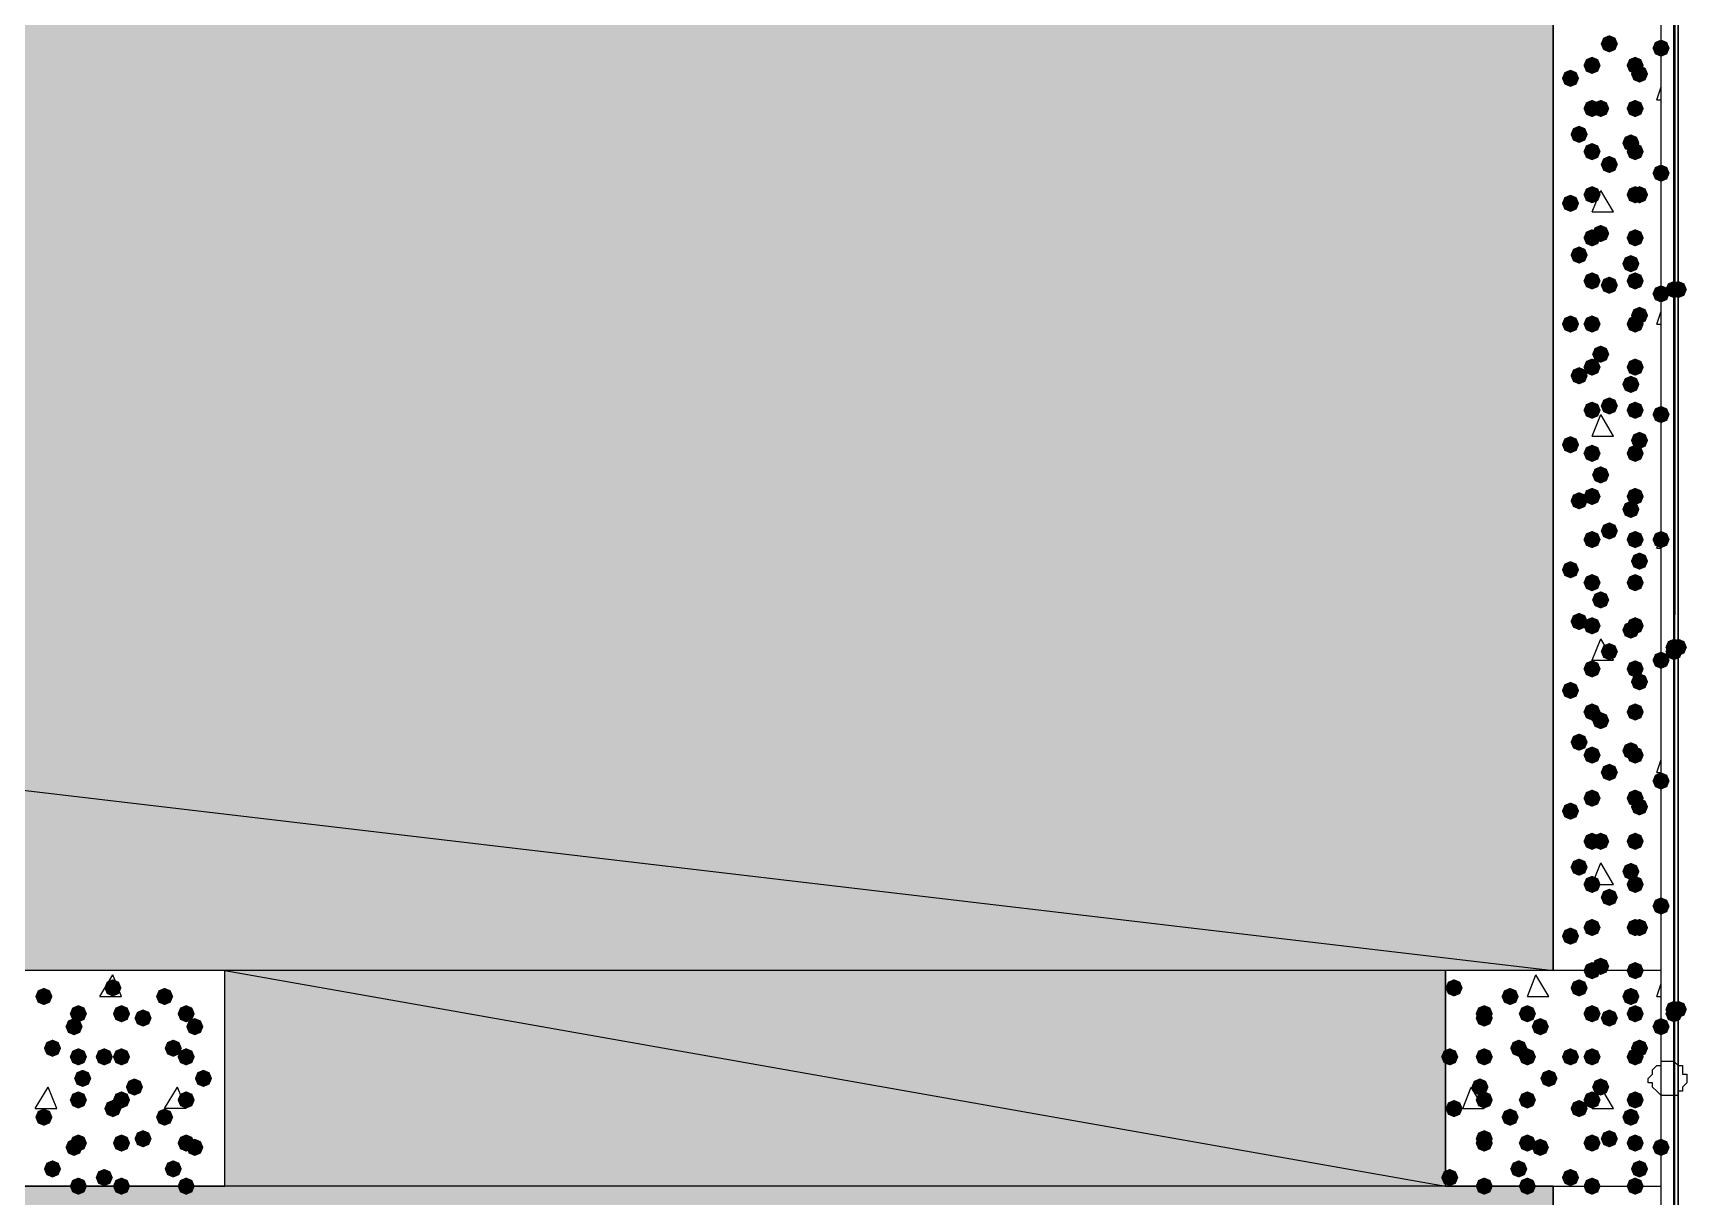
# Model space of a CAD drawing. Header units: millimetres. Extents: x 0 to 420, y 0 to 297.
# Drawn here: x 363.62 to 379.86, y 121.35 to 132.78 of the extents above; entities that cross this region are included whole.
import ezdxf

# ---------------------------------------------------------------- set-up
doc = ezdxf.new("R2010")
doc.units = ezdxf.units.MM
doc.layers.get('0').update_dxf_attribs({"linetype": 'CONTINUOUS'})

msp = doc.modelspace()

# ---------------------------------------------------------------- hatches: boundary and pattern name
at = {"true_color": 0x000007}
h = msp.add_hatch(color=0, dxfattribs=at)
h.paths.add_polyline_path([(379.73, 243.755333), (379.73, 100.160667)], flags=0)
h.paths.add_polyline_path([(379.73, 100.160667), (379.73, 243.755333)], flags=0)
at = {"true_color": 0x000008}
h = msp.add_hatch(color=0, dxfattribs=at)
h.paths.add_polyline_path([(378.544667, 142.621), (217.17, 142.621), (378.544667, 123.571)], flags=0)
h.paths.add_polyline_path([(217.17, 142.621), (378.544667, 123.571), (217.17, 123.571)], flags=0)
for points in [[(379.179667, 132.672667), (379.154796, 132.612871), (379.095, 132.588), (379.035204, 132.612871), (379.010333, 132.672667), (379.035204, 132.732462), (379.095, 132.757333), (379.154796, 132.732463)], [(379.687667, 132.630333), (379.662796, 132.570538), (379.603, 132.545667), (379.543204, 132.570538), (379.518333, 132.630333), (379.543204, 132.690129), (379.603, 132.715), (379.662796, 132.690129)], [(379.010333, 132.461), (378.985463, 132.401204), (378.925667, 132.376333), (378.865871, 132.401204), (378.841, 132.461), (378.865871, 132.520796), (378.925667, 132.545667), (378.985462, 132.520796)], [(379.433667, 132.461), (379.408796, 132.401204), (379.349, 132.376333), (379.289204, 132.401204), (379.264333, 132.461), (379.289204, 132.520796), (379.349, 132.545667), (379.408796, 132.520796)], [(378.798667, 132.334), (378.773796, 132.274204), (378.714, 132.249333), (378.654204, 132.274204), (378.629333, 132.334), (378.654204, 132.393796), (378.714, 132.418667), (378.773796, 132.393796)], [(379.476, 132.376333), (379.451129, 132.316537), (379.391333, 132.291667), (379.331537, 132.316537), (379.306667, 132.376333), (379.331537, 132.436129), (379.391333, 132.461), (379.451129, 132.436129)], [(379.010333, 132.037667), (378.985463, 131.977871), (378.925667, 131.953), (378.865871, 131.977871), (378.841, 132.037667), (378.865871, 132.097462), (378.925667, 132.122333), (378.985462, 132.097463)], [(379.095, 132.037667), (379.070129, 131.977871), (379.010333, 131.953), (378.950538, 131.977871), (378.925667, 132.037667), (378.950537, 132.097462), (379.010333, 132.122333), (379.070129, 132.097463)], [(379.433667, 132.037667), (379.408796, 131.977871), (379.349, 131.953), (379.289204, 131.977871), (379.264333, 132.037667), (379.289204, 132.097462), (379.349, 132.122333), (379.408796, 132.097463)], [(378.883333, 131.783667), (378.858462, 131.723871), (378.798667, 131.699), (378.738871, 131.723871), (378.714, 131.783667), (378.738871, 131.843462), (378.798667, 131.868333), (378.858462, 131.843463)], [(379.010333, 131.614333), (378.985463, 131.554537), (378.925667, 131.529667), (378.865871, 131.554537), (378.841, 131.614333), (378.865871, 131.674129), (378.925667, 131.699), (378.985462, 131.674129)], [(379.391333, 131.699), (379.366463, 131.639204), (379.306667, 131.614333), (379.246871, 131.639204), (379.222, 131.699), (379.246871, 131.758796), (379.306667, 131.783667), (379.366462, 131.758796)], [(379.433667, 131.614333), (379.408796, 131.554537), (379.349, 131.529667), (379.289204, 131.554537), (379.264333, 131.614333), (379.289204, 131.674129), (379.349, 131.699), (379.408796, 131.674129)], [(379.179667, 131.487333), (379.154796, 131.427537), (379.095, 131.402667), (379.035204, 131.427537), (379.010333, 131.487333), (379.035204, 131.547129), (379.095, 131.572), (379.154796, 131.547129)], [(379.687667, 131.402667), (379.662796, 131.342871), (379.603, 131.318), (379.543204, 131.342871), (379.518333, 131.402667), (379.543204, 131.462462), (379.603, 131.487333), (379.662796, 131.462463)], [(378.798667, 131.106333), (378.773796, 131.046538), (378.714, 131.021667), (378.654204, 131.046538), (378.629333, 131.106333), (378.654204, 131.166129), (378.714, 131.191), (378.773796, 131.166129)], [(379.010333, 131.191), (378.985463, 131.131204), (378.925667, 131.106333), (378.865871, 131.131204), (378.841, 131.191), (378.865871, 131.250796), (378.925667, 131.275667), (378.985462, 131.250796)], [(379.433667, 131.191), (379.408796, 131.131204), (379.349, 131.106333), (379.289204, 131.131204), (379.264333, 131.191), (379.289204, 131.250796), (379.349, 131.275667), (379.408796, 131.250796)], [(379.476, 131.191), (379.451129, 131.131204), (379.391333, 131.106333), (379.331537, 131.131204), (379.306667, 131.191), (379.331537, 131.250796), (379.391333, 131.275667), (379.451129, 131.250796)], [(379.095, 130.81), (379.070129, 130.750204), (379.010333, 130.725333), (378.950538, 130.750204), (378.925667, 130.81), (378.950537, 130.869796), (379.010333, 130.894667), (379.070129, 130.869796)], [(379.010333, 130.767667), (378.985463, 130.707871), (378.925667, 130.683), (378.865871, 130.707871), (378.841, 130.767667), (378.865871, 130.827462), (378.925667, 130.852333), (378.985462, 130.827463)], [(379.433667, 130.767667), (379.408796, 130.707871), (379.349, 130.683), (379.289204, 130.707871), (379.264333, 130.767667), (379.289204, 130.827462), (379.349, 130.852333), (379.408796, 130.827463)], [(378.883333, 130.598333), (378.858462, 130.538537), (378.798667, 130.513667), (378.738871, 130.538537), (378.714, 130.598333), (378.738871, 130.658129), (378.798667, 130.683), (378.858462, 130.658129)], [(379.391333, 130.513667), (379.366463, 130.453871), (379.306667, 130.429), (379.246871, 130.453871), (379.222, 130.513667), (379.246871, 130.573462), (379.306667, 130.598333), (379.366462, 130.573463)], [(379.010333, 130.344333), (378.985463, 130.284537), (378.925667, 130.259667), (378.865871, 130.284537), (378.841, 130.344333), (378.865871, 130.404129), (378.925667, 130.429), (378.985462, 130.404129)], [(379.179667, 130.302), (379.154796, 130.242204), (379.095, 130.217333), (379.035204, 130.242204), (379.010333, 130.302), (379.035204, 130.361796), (379.095, 130.386667), (379.154796, 130.361796)], [(379.433667, 130.344333), (379.408796, 130.284537), (379.349, 130.259667), (379.289204, 130.284537), (379.264333, 130.344333), (379.289204, 130.404129), (379.349, 130.429), (379.408796, 130.404129)], [(379.687667, 130.217333), (379.662796, 130.157537), (379.603, 130.132667), (379.543204, 130.157537), (379.518333, 130.217333), (379.543204, 130.277129), (379.603, 130.302), (379.662796, 130.277129)], [(379.476, 130.005667), (379.451129, 129.945871), (379.391333, 129.921), (379.331537, 129.945871), (379.306667, 130.005667), (379.331537, 130.065462), (379.391333, 130.090333), (379.451129, 130.065463)], [(378.798667, 129.921), (378.773796, 129.861204), (378.714, 129.836333), (378.654204, 129.861204), (378.629333, 129.921), (378.654204, 129.980796), (378.714, 130.005667), (378.773796, 129.980796)], [(379.010333, 129.921), (378.985463, 129.861204), (378.925667, 129.836333), (378.865871, 129.861204), (378.841, 129.921), (378.865871, 129.980796), (378.925667, 130.005667), (378.985462, 129.980796)], [(379.433667, 129.921), (379.408796, 129.861204), (379.349, 129.836333), (379.289204, 129.861204), (379.264333, 129.921), (379.289204, 129.980796), (379.349, 130.005667), (379.408796, 129.980796)], [(379.010333, 129.497667), (378.985463, 129.437871), (378.925667, 129.413), (378.865871, 129.437871), (378.841, 129.497667), (378.865871, 129.557462), (378.925667, 129.582333), (378.985462, 129.557463)], [(379.095, 129.624667), (379.070129, 129.564871), (379.010333, 129.54), (378.950538, 129.564871), (378.925667, 129.624667), (378.950537, 129.684462), (379.010333, 129.709333), (379.070129, 129.684463)], [(379.433667, 129.497667), (379.408796, 129.437871), (379.349, 129.413), (379.289204, 129.437871), (379.264333, 129.497667), (379.289204, 129.557462), (379.349, 129.582333), (379.408796, 129.557463)], [(378.883333, 129.413), (378.858462, 129.353204), (378.798667, 129.328333), (378.738871, 129.353204), (378.714, 129.413), (378.738871, 129.472796), (378.798667, 129.497667), (378.858462, 129.472796)], [(379.391333, 129.328333), (379.366463, 129.268537), (379.306667, 129.243667), (379.246871, 129.268537), (379.222, 129.328333), (379.246871, 129.388129), (379.306667, 129.413), (379.366462, 129.388129)], [(379.010333, 129.074333), (378.985463, 129.014537), (378.925667, 128.989667), (378.865871, 129.014537), (378.841, 129.074333), (378.865871, 129.134129), (378.925667, 129.159), (378.985462, 129.134129)], [(379.179667, 129.116667), (379.154796, 129.056871), (379.095, 129.032), (379.035204, 129.056871), (379.010333, 129.116667), (379.035204, 129.176462), (379.095, 129.201333), (379.154796, 129.176463)], [(379.433667, 129.074333), (379.408796, 129.014537), (379.349, 128.989667), (379.289204, 129.014537), (379.264333, 129.074333), (379.289204, 129.134129), (379.349, 129.159), (379.408796, 129.134129)], [(379.687667, 129.032), (379.662796, 128.972204), (379.603, 128.947333), (379.543204, 128.972204), (379.518333, 129.032), (379.543204, 129.091796), (379.603, 129.116667), (379.662796, 129.091796)], [(378.798667, 128.735667), (378.773796, 128.675871), (378.714, 128.651), (378.654204, 128.675871), (378.629333, 128.735667), (378.654204, 128.795462), (378.714, 128.820333), (378.773796, 128.795463)], [(379.476, 128.778), (379.451129, 128.718204), (379.391333, 128.693333), (379.331537, 128.718204), (379.306667, 128.778), (379.331537, 128.837796), (379.391333, 128.862667), (379.451129, 128.837796)], [(379.010333, 128.651), (378.985463, 128.591204), (378.925667, 128.566333), (378.865871, 128.591204), (378.841, 128.651), (378.865871, 128.710796), (378.925667, 128.735667), (378.985462, 128.710796)], [(379.433667, 128.651), (379.408796, 128.591204), (379.349, 128.566333), (379.289204, 128.591204), (379.264333, 128.651), (379.289204, 128.710796), (379.349, 128.735667), (379.408796, 128.710796)], [(379.095, 128.439333), (379.070129, 128.379537), (379.010333, 128.354667), (378.950538, 128.379537), (378.925667, 128.439333), (378.950537, 128.499129), (379.010333, 128.524), (379.070129, 128.499129)], [(378.883333, 128.185333), (378.858462, 128.125538), (378.798667, 128.100667), (378.738871, 128.125538), (378.714, 128.185333), (378.738871, 128.245129), (378.798667, 128.27), (378.858462, 128.245129)], [(379.010333, 128.227667), (378.985463, 128.167871), (378.925667, 128.143), (378.865871, 128.167871), (378.841, 128.227667), (378.865871, 128.287462), (378.925667, 128.312333), (378.985462, 128.287463)], [(379.433667, 128.227667), (379.408796, 128.167871), (379.349, 128.143), (379.289204, 128.167871), (379.264333, 128.227667), (379.289204, 128.287462), (379.349, 128.312333), (379.408796, 128.287463)], [(379.391333, 128.100667), (379.366463, 128.040871), (379.306667, 128.016), (379.246871, 128.040871), (379.222, 128.100667), (379.246871, 128.160462), (379.306667, 128.185333), (379.366462, 128.160463)], [(379.179667, 127.889), (379.154796, 127.829204), (379.095, 127.804333), (379.035204, 127.829204), (379.010333, 127.889), (379.035204, 127.948796), (379.095, 127.973667), (379.154796, 127.948796)], [(379.010333, 127.804333), (378.985463, 127.744537), (378.925667, 127.719667), (378.865871, 127.744537), (378.841, 127.804333), (378.865871, 127.864129), (378.925667, 127.889), (378.985462, 127.864129)], [(379.433667, 127.804333), (379.408796, 127.744537), (379.349, 127.719667), (379.289204, 127.744537), (379.264333, 127.804333), (379.289204, 127.864129), (379.349, 127.889), (379.408796, 127.864129)], [(379.687667, 127.804333), (379.662796, 127.744537), (379.603, 127.719667), (379.543204, 127.744537), (379.518333, 127.804333), (379.543204, 127.864129), (379.603, 127.889), (379.662796, 127.864129)], [(379.476, 127.592667), (379.451129, 127.532871), (379.391333, 127.508), (379.331537, 127.532871), (379.306667, 127.592667), (379.331537, 127.652462), (379.391333, 127.677333), (379.451129, 127.652463)], [(378.798667, 127.508), (378.773796, 127.448204), (378.714, 127.423333), (378.654204, 127.448204), (378.629333, 127.508), (378.654204, 127.567796), (378.714, 127.592667), (378.773796, 127.567796)], [(379.010333, 127.381), (378.985463, 127.321204), (378.925667, 127.296333), (378.865871, 127.321204), (378.841, 127.381), (378.865871, 127.440796), (378.925667, 127.465667), (378.985462, 127.440796)], [(379.433667, 127.381), (379.408796, 127.321204), (379.349, 127.296333), (379.289204, 127.321204), (379.264333, 127.381), (379.289204, 127.440796), (379.349, 127.465667), (379.408796, 127.440796)], [(379.095, 127.211667), (379.070129, 127.151871), (379.010333, 127.127), (378.950538, 127.151871), (378.925667, 127.211667), (378.950537, 127.271462), (379.010333, 127.296333), (379.070129, 127.271463)], [(378.883333, 127), (378.858462, 126.940204), (378.798667, 126.915333), (378.738871, 126.940204), (378.714, 127), (378.738871, 127.059796), (378.798667, 127.084667), (378.858462, 127.059796)], [(379.010333, 126.957667), (378.985463, 126.897871), (378.925667, 126.873), (378.865871, 126.897871), (378.841, 126.957667), (378.865871, 127.017462), (378.925667, 127.042333), (378.985462, 127.017463)], [(379.391333, 126.915333), (379.366463, 126.855538), (379.306667, 126.830667), (379.246871, 126.855538), (379.222, 126.915333), (379.246871, 126.975129), (379.306667, 127), (379.366462, 126.975129)], [(379.433667, 126.957667), (379.408796, 126.897871), (379.349, 126.873), (379.289204, 126.897871), (379.264333, 126.957667), (379.289204, 127.017462), (379.349, 127.042333), (379.408796, 127.017463)], [(379.179667, 126.703667), (379.154796, 126.643871), (379.095, 126.619), (379.035204, 126.643871), (379.010333, 126.703667), (379.035204, 126.763462), (379.095, 126.788333), (379.154796, 126.763463)], [(379.687667, 126.619), (379.662796, 126.559204), (379.603, 126.534333), (379.543204, 126.559204), (379.518333, 126.619), (379.543204, 126.678796), (379.603, 126.703667), (379.662796, 126.678796)], [(379.010333, 126.534333), (378.985463, 126.474537), (378.925667, 126.449667), (378.865871, 126.474537), (378.841, 126.534333), (378.865871, 126.594129), (378.925667, 126.619), (378.985462, 126.594129)], [(379.433667, 126.534333), (379.408796, 126.474537), (379.349, 126.449667), (379.289204, 126.474537), (379.264333, 126.534333), (379.289204, 126.594129), (379.349, 126.619), (379.408796, 126.594129)], [(379.476, 126.407333), (379.451129, 126.347537), (379.391333, 126.322667), (379.331537, 126.347537), (379.306667, 126.407333), (379.331537, 126.467129), (379.391333, 126.492), (379.451129, 126.467129)], [(378.798667, 126.322667), (378.773796, 126.262871), (378.714, 126.238), (378.654204, 126.262871), (378.629333, 126.322667), (378.654204, 126.382462), (378.714, 126.407333), (378.773796, 126.382463)], [(379.010333, 126.111), (378.985463, 126.051204), (378.925667, 126.026333), (378.865871, 126.051204), (378.841, 126.111), (378.865871, 126.170796), (378.925667, 126.195667), (378.985462, 126.170796)], [(379.433667, 126.111), (379.408796, 126.051204), (379.349, 126.026333), (379.289204, 126.051204), (379.264333, 126.111), (379.289204, 126.170796), (379.349, 126.195667), (379.408796, 126.170796)], [(379.095, 126.026333), (379.070129, 125.966537), (379.010333, 125.941667), (378.950538, 125.966537), (378.925667, 126.026333), (378.950537, 126.086129), (379.010333, 126.111), (379.070129, 126.086129)], [(378.883333, 125.814667), (378.858462, 125.754871), (378.798667, 125.73), (378.738871, 125.754871), (378.714, 125.814667), (378.738871, 125.874462), (378.798667, 125.899333), (378.858462, 125.874463)], [(379.010333, 125.687667), (378.985463, 125.627871), (378.925667, 125.603), (378.865871, 125.627871), (378.841, 125.687667), (378.865871, 125.747462), (378.925667, 125.772333), (378.985462, 125.747463)], [(379.391333, 125.73), (379.366463, 125.670204), (379.306667, 125.645333), (379.246871, 125.670204), (379.222, 125.73), (379.246871, 125.789796), (379.306667, 125.814667), (379.366462, 125.789796)], [(379.433667, 125.687667), (379.408796, 125.627871), (379.349, 125.603), (379.289204, 125.627871), (379.264333, 125.687667), (379.289204, 125.747462), (379.349, 125.772333), (379.408796, 125.747463)], [(379.179667, 125.518333), (379.154796, 125.458537), (379.095, 125.433667), (379.035204, 125.458537), (379.010333, 125.518333), (379.035204, 125.578129), (379.095, 125.603), (379.154796, 125.578129)], [(379.687667, 125.433667), (379.662796, 125.373871), (379.603, 125.349), (379.543204, 125.373871), (379.518333, 125.433667), (379.543204, 125.493462), (379.603, 125.518333), (379.662796, 125.493463)], [(379.010333, 125.264333), (378.985463, 125.204537), (378.925667, 125.179667), (378.865871, 125.204537), (378.841, 125.264333), (378.865871, 125.324129), (378.925667, 125.349), (378.985462, 125.324129)], [(379.433667, 125.264333), (379.408796, 125.204537), (379.349, 125.179667), (379.289204, 125.204537), (379.264333, 125.264333), (379.289204, 125.324129), (379.349, 125.349), (379.408796, 125.324129)], [(378.798667, 125.137333), (378.773796, 125.077538), (378.714, 125.052667), (378.654204, 125.077538), (378.629333, 125.137333), (378.654204, 125.197129), (378.714, 125.222), (378.773796, 125.197129)], [(379.476, 125.179667), (379.451129, 125.119871), (379.391333, 125.095), (379.331537, 125.119871), (379.306667, 125.179667), (379.331537, 125.239462), (379.391333, 125.264333), (379.451129, 125.239463)], [(379.010333, 124.841), (378.985463, 124.781204), (378.925667, 124.756333), (378.865871, 124.781204), (378.841, 124.841), (378.865871, 124.900796), (378.925667, 124.925667), (378.985462, 124.900796)], [(379.095, 124.841), (379.070129, 124.781204), (379.010333, 124.756333), (378.950538, 124.781204), (378.925667, 124.841), (378.950537, 124.900796), (379.010333, 124.925667), (379.070129, 124.900796)], [(379.433667, 124.841), (379.408796, 124.781204), (379.349, 124.756333), (379.289204, 124.781204), (379.264333, 124.841), (379.289204, 124.900796), (379.349, 124.925667), (379.408796, 124.900796)], [(378.883333, 124.587), (378.858462, 124.527204), (378.798667, 124.502333), (378.738871, 124.527204), (378.714, 124.587), (378.738871, 124.646796), (378.798667, 124.671667), (378.858462, 124.646796)], [(379.391333, 124.544667), (379.366463, 124.484871), (379.306667, 124.46), (379.246871, 124.484871), (379.222, 124.544667), (379.246871, 124.604462), (379.306667, 124.629333), (379.366462, 124.604463)], [(379.010333, 124.417667), (378.985463, 124.357871), (378.925667, 124.333), (378.865871, 124.357871), (378.841, 124.417667), (378.865871, 124.477462), (378.925667, 124.502333), (378.985462, 124.477463)], [(379.179667, 124.290667), (379.154796, 124.230871), (379.095, 124.206), (379.035204, 124.230871), (379.010333, 124.290667), (379.035204, 124.350462), (379.095, 124.375333), (379.154796, 124.350463)], [(379.433667, 124.417667), (379.408796, 124.357871), (379.349, 124.333), (379.289204, 124.357871), (379.264333, 124.417667), (379.289204, 124.477462), (379.349, 124.502333), (379.408796, 124.477463)], [(379.687667, 124.206), (379.662796, 124.146204), (379.603, 124.121333), (379.543204, 124.146204), (379.518333, 124.206), (379.543204, 124.265796), (379.603, 124.290667), (379.662796, 124.265796)], [(379.010333, 123.994333), (378.985463, 123.934537), (378.925667, 123.909667), (378.865871, 123.934537), (378.841, 123.994333), (378.865871, 124.054129), (378.925667, 124.079), (378.985462, 124.054129)], [(379.433667, 123.994333), (379.408796, 123.934537), (379.349, 123.909667), (379.289204, 123.934537), (379.264333, 123.994333), (379.289204, 124.054129), (379.349, 124.079), (379.408796, 124.054129)], [(379.476, 123.994333), (379.451129, 123.934537), (379.391333, 123.909667), (379.331537, 123.934537), (379.306667, 123.994333), (379.331537, 124.054129), (379.391333, 124.079), (379.451129, 124.054129)], [(378.798667, 123.909667), (378.773796, 123.849871), (378.714, 123.825), (378.654204, 123.849871), (378.629333, 123.909667), (378.654204, 123.969462), (378.714, 123.994333), (378.773796, 123.969463)], [(379.010333, 123.571), (378.985463, 123.511204), (378.925667, 123.486333), (378.865871, 123.511204), (378.841, 123.571), (378.865871, 123.630796), (378.925667, 123.655667), (378.985462, 123.630796)], [(379.095, 123.613333), (379.070129, 123.553538), (379.010333, 123.528667), (378.950538, 123.553538), (378.925667, 123.613333), (378.950537, 123.673129), (379.010333, 123.698), (379.070129, 123.673129)], [(379.433667, 123.571), (379.408796, 123.511204), (379.349, 123.486333), (379.289204, 123.511204), (379.264333, 123.571), (379.289204, 123.630796), (379.349, 123.655667), (379.408796, 123.630796)]]:
    msp.add_hatch(color=0, dxfattribs=at).paths.add_polyline_path(points, flags=0)
at = {"true_color": 0x0000fe}
for points in [[(379.814667, 130.259667), (379.789796, 130.199871), (379.73, 130.175), (379.670204, 130.199871), (379.645333, 130.259667), (379.670204, 130.319462), (379.73, 130.344333), (379.789796, 130.319463)], [(379.814667, 130.259667), (379.789796, 130.199871), (379.73, 130.175), (379.670204, 130.199871), (379.645333, 130.259667), (379.670204, 130.319462), (379.73, 130.344333), (379.789796, 130.319463)], [(379.814667, 130.259667), (379.789796, 130.199871), (379.73, 130.175), (379.670204, 130.199871), (379.645333, 130.259667), (379.670204, 130.319462), (379.73, 130.344333), (379.789796, 130.319463)], [(379.857, 130.259667), (379.832129, 130.199871), (379.772333, 130.175), (379.712538, 130.199871), (379.687667, 130.259667), (379.712537, 130.319462), (379.772333, 130.344333), (379.832129, 130.319463)], [(379.814667, 126.746), (379.789796, 126.686204), (379.73, 126.661333), (379.670204, 126.686204), (379.645333, 126.746), (379.670204, 126.805796), (379.73, 126.830667), (379.789796, 126.805796)], [(379.814667, 126.746), (379.789796, 126.686204), (379.73, 126.661333), (379.670204, 126.686204), (379.645333, 126.746), (379.670204, 126.805796), (379.73, 126.830667), (379.789796, 126.805796)], [(379.857, 126.746), (379.832129, 126.686204), (379.772333, 126.661333), (379.712538, 126.686204), (379.687667, 126.746), (379.712537, 126.805796), (379.772333, 126.830667), (379.832129, 126.805796)], [(379.814667, 126.703667), (379.789796, 126.643871), (379.73, 126.619), (379.670204, 126.643871), (379.645333, 126.703667), (379.670204, 126.763462), (379.73, 126.788333), (379.789796, 126.763463)], [(379.814667, 123.19), (379.789796, 123.130204), (379.73, 123.105333), (379.670204, 123.130204), (379.645333, 123.19), (379.670204, 123.249796), (379.73, 123.274667), (379.789796, 123.249796)], [(379.814667, 123.19), (379.789796, 123.130204), (379.73, 123.105333), (379.670204, 123.130204), (379.645333, 123.19), (379.670204, 123.249796), (379.73, 123.274667), (379.789796, 123.249796)], [(379.814667, 123.147667), (379.789796, 123.087871), (379.73, 123.063), (379.670204, 123.087871), (379.645333, 123.147667), (379.670204, 123.207462), (379.73, 123.232333), (379.789796, 123.207463)], [(379.857, 123.19), (379.832129, 123.130204), (379.772333, 123.105333), (379.712538, 123.130204), (379.687667, 123.19), (379.712537, 123.249796), (379.772333, 123.274667), (379.832129, 123.249796)]]:
    msp.add_hatch(color=0, dxfattribs=at).paths.add_polyline_path(points, flags=0)
at = {"true_color": 0x000008}
h = msp.add_hatch(color=0, dxfattribs=at)
h.paths.add_polyline_path([(377.486333, 123.571), (365.506, 123.571), (377.486333, 121.454333)], flags=0)
h.paths.add_polyline_path([(365.506, 123.571), (377.486333, 121.454333), (365.506, 121.454333)], flags=0)
at = {"true_color": 0x000007}
for points in [[(363.812667, 123.317), (363.787796, 123.257204), (363.728, 123.232333), (363.668204, 123.257204), (363.643333, 123.317), (363.668204, 123.376796), (363.728, 123.401667), (363.787796, 123.376796)], [(364.49, 123.401667), (364.465129, 123.341871), (364.405333, 123.317), (364.345537, 123.341871), (364.320667, 123.401667), (364.345537, 123.461462), (364.405333, 123.486333), (364.465129, 123.461463)], [(364.998, 123.317), (364.973129, 123.257204), (364.913333, 123.232333), (364.853538, 123.257204), (364.828667, 123.317), (364.853537, 123.376796), (364.913333, 123.401667), (364.973129, 123.376796)], [(377.655667, 123.401667), (377.630796, 123.341871), (377.571, 123.317), (377.511204, 123.341871), (377.486333, 123.401667), (377.511204, 123.461462), (377.571, 123.486333), (377.630796, 123.461463)], [(378.206, 123.317), (378.181129, 123.257204), (378.121333, 123.232333), (378.061537, 123.257204), (378.036667, 123.317), (378.061537, 123.376796), (378.121333, 123.401667), (378.181129, 123.376796)], [(378.883333, 123.401667), (378.858462, 123.341871), (378.798667, 123.317), (378.738871, 123.341871), (378.714, 123.401667), (378.738871, 123.461462), (378.798667, 123.486333), (378.858462, 123.461463)], [(379.391333, 123.317), (379.366463, 123.257204), (379.306667, 123.232333), (379.246871, 123.257204), (379.222, 123.317), (379.246871, 123.376796), (379.306667, 123.401667), (379.366462, 123.376796)], [(364.151333, 123.147667), (364.126463, 123.087871), (364.066667, 123.063), (364.006871, 123.087871), (363.982, 123.147667), (364.006871, 123.207462), (364.066667, 123.232333), (364.126462, 123.207463)], [(364.574667, 123.147667), (364.549796, 123.087871), (364.49, 123.063), (364.430204, 123.087871), (364.405333, 123.147667), (364.430204, 123.207462), (364.49, 123.232333), (364.549796, 123.207463)], [(365.209667, 123.147667), (365.184796, 123.087871), (365.125, 123.063), (365.065204, 123.087871), (365.040333, 123.147667), (365.065204, 123.207462), (365.125, 123.232333), (365.184796, 123.207463)], [(377.952, 123.147667), (377.927129, 123.087871), (377.867333, 123.063), (377.807538, 123.087871), (377.782667, 123.147667), (377.807537, 123.207462), (377.867333, 123.232333), (377.927129, 123.207463)], [(378.375333, 123.147667), (378.350462, 123.087871), (378.290667, 123.063), (378.230871, 123.087871), (378.206, 123.147667), (378.230871, 123.207462), (378.290667, 123.232333), (378.350462, 123.207463)], [(379.010333, 123.147667), (378.985463, 123.087871), (378.925667, 123.063), (378.865871, 123.087871), (378.841, 123.147667), (378.865871, 123.207462), (378.925667, 123.232333), (378.985462, 123.207463)], [(379.433667, 123.147667), (379.408796, 123.087871), (379.349, 123.063), (379.289204, 123.087871), (379.264333, 123.147667), (379.289204, 123.207462), (379.349, 123.232333), (379.408796, 123.207463)], [(364.109, 123.020667), (364.084129, 122.960871), (364.024333, 122.936), (363.964538, 122.960871), (363.939667, 123.020667), (363.964537, 123.080462), (364.024333, 123.105333), (364.084129, 123.080463)], [(364.786333, 123.105333), (364.761462, 123.045538), (364.701667, 123.020667), (364.641871, 123.045538), (364.617, 123.105333), (364.641871, 123.165129), (364.701667, 123.19), (364.761462, 123.165129)], [(365.294333, 123.020667), (365.269462, 122.960871), (365.209667, 122.936), (365.149871, 122.960871), (365.125, 123.020667), (365.149871, 123.080462), (365.209667, 123.105333), (365.269462, 123.080463)], [(377.952, 123.105333), (377.927129, 123.045538), (377.867333, 123.020667), (377.807538, 123.045538), (377.782667, 123.105333), (377.807537, 123.165129), (377.867333, 123.19), (377.927129, 123.165129)], [(378.502333, 123.020667), (378.477462, 122.960871), (378.417667, 122.936), (378.357871, 122.960871), (378.333, 123.020667), (378.357871, 123.080462), (378.417667, 123.105333), (378.477462, 123.080463)], [(379.179667, 123.105333), (379.154796, 123.045538), (379.095, 123.020667), (379.035204, 123.045538), (379.010333, 123.105333), (379.035204, 123.165129), (379.095, 123.19), (379.154796, 123.165129)], [(379.687667, 123.020667), (379.662796, 122.960871), (379.603, 122.936), (379.543204, 122.960871), (379.518333, 123.020667), (379.543204, 123.080462), (379.603, 123.105333), (379.662796, 123.080463)], [(363.897333, 122.809), (363.872462, 122.749204), (363.812667, 122.724333), (363.752871, 122.749204), (363.728, 122.809), (363.752871, 122.868796), (363.812667, 122.893667), (363.872462, 122.868796)], [(364.151333, 122.724333), (364.126463, 122.664537), (364.066667, 122.639667), (364.006871, 122.664537), (363.982, 122.724333), (364.006871, 122.784129), (364.066667, 122.809), (364.126462, 122.784129)], [(364.405333, 122.724333), (364.380463, 122.664537), (364.320667, 122.639667), (364.260871, 122.664537), (364.236, 122.724333), (364.260871, 122.784129), (364.320667, 122.809), (364.380462, 122.784129)], [(364.574667, 122.724333), (364.549796, 122.664537), (364.49, 122.639667), (364.430204, 122.664537), (364.405333, 122.724333), (364.430204, 122.784129), (364.49, 122.809), (364.549796, 122.784129)], [(365.082667, 122.809), (365.057796, 122.749204), (364.998, 122.724333), (364.938204, 122.749204), (364.913333, 122.809), (364.938204, 122.868796), (364.998, 122.893667), (365.057796, 122.868796)], [(365.209667, 122.724333), (365.184796, 122.664537), (365.125, 122.639667), (365.065204, 122.664537), (365.040333, 122.724333), (365.065204, 122.784129), (365.125, 122.809), (365.184796, 122.784129)], [(377.613333, 122.724333), (377.588462, 122.664537), (377.528667, 122.639667), (377.468871, 122.664537), (377.444, 122.724333), (377.468871, 122.784129), (377.528667, 122.809), (377.588462, 122.784129)], [(377.952, 122.724333), (377.927129, 122.664537), (377.867333, 122.639667), (377.807538, 122.664537), (377.782667, 122.724333), (377.807537, 122.784129), (377.867333, 122.809), (377.927129, 122.784129)], [(378.290667, 122.809), (378.265796, 122.749204), (378.206, 122.724333), (378.146204, 122.749204), (378.121333, 122.809), (378.146204, 122.868796), (378.206, 122.893667), (378.265796, 122.868796)], [(378.375333, 122.724333), (378.350462, 122.664537), (378.290667, 122.639667), (378.230871, 122.664537), (378.206, 122.724333), (378.230871, 122.784129), (378.290667, 122.809), (378.350462, 122.784129)], [(378.798667, 122.724333), (378.773796, 122.664537), (378.714, 122.639667), (378.654204, 122.664537), (378.629333, 122.724333), (378.654204, 122.784129), (378.714, 122.809), (378.773796, 122.784129)], [(379.010333, 122.724333), (378.985463, 122.664537), (378.925667, 122.639667), (378.865871, 122.664537), (378.841, 122.724333), (378.865871, 122.784129), (378.925667, 122.809), (378.985462, 122.784129)], [(379.433667, 122.724333), (379.408796, 122.664537), (379.349, 122.639667), (379.289204, 122.664537), (379.264333, 122.724333), (379.289204, 122.784129), (379.349, 122.809), (379.408796, 122.784129)], [(379.476, 122.809), (379.451129, 122.749204), (379.391333, 122.724333), (379.331537, 122.749204), (379.306667, 122.809), (379.331537, 122.868796), (379.391333, 122.893667), (379.451129, 122.868796)], [(364.193667, 122.512667), (364.168796, 122.452871), (364.109, 122.428), (364.049204, 122.452871), (364.024333, 122.512667), (364.049204, 122.572462), (364.109, 122.597333), (364.168796, 122.572463)], [(365.379, 122.512667), (365.354129, 122.452871), (365.294333, 122.428), (365.234537, 122.452871), (365.209667, 122.512667), (365.234537, 122.572462), (365.294333, 122.597333), (365.354129, 122.572463)], [(378.587, 122.512667), (378.562129, 122.452871), (378.502333, 122.428), (378.442538, 122.452871), (378.417667, 122.512667), (378.442537, 122.572462), (378.502333, 122.597333), (378.562129, 122.572463)], [(364.701667, 122.428), (364.676796, 122.368204), (364.617, 122.343333), (364.557204, 122.368204), (364.532333, 122.428), (364.557204, 122.487796), (364.617, 122.512667), (364.676796, 122.487796)], [(377.909667, 122.428), (377.884796, 122.368204), (377.825, 122.343333), (377.765204, 122.368204), (377.740333, 122.428), (377.765204, 122.487796), (377.825, 122.512667), (377.884796, 122.487796)], [(379.095, 122.428), (379.070129, 122.368204), (379.010333, 122.343333), (378.950538, 122.368204), (378.925667, 122.428), (378.950537, 122.487796), (379.010333, 122.512667), (379.070129, 122.487796)], [(364.151333, 122.301), (364.126463, 122.241204), (364.066667, 122.216333), (364.006871, 122.241204), (363.982, 122.301), (364.006871, 122.360796), (364.066667, 122.385667), (364.126462, 122.360796)], [(364.49, 122.216333), (364.465129, 122.156537), (364.405333, 122.131667), (364.345537, 122.156537), (364.320667, 122.216333), (364.345537, 122.276129), (364.405333, 122.301), (364.465129, 122.276129)], [(364.574667, 122.301), (364.549796, 122.241204), (364.49, 122.216333), (364.430204, 122.241204), (364.405333, 122.301), (364.430204, 122.360796), (364.49, 122.385667), (364.549796, 122.360796)], [(365.209667, 122.301), (365.184796, 122.241204), (365.125, 122.216333), (365.065204, 122.241204), (365.040333, 122.301), (365.065204, 122.360796), (365.125, 122.385667), (365.184796, 122.360796)], [(377.655667, 122.216333), (377.630796, 122.156537), (377.571, 122.131667), (377.511204, 122.156537), (377.486333, 122.216333), (377.511204, 122.276129), (377.571, 122.301), (377.630796, 122.276129)], [(377.952, 122.301), (377.927129, 122.241204), (377.867333, 122.216333), (377.807538, 122.241204), (377.782667, 122.301), (377.807537, 122.360796), (377.867333, 122.385667), (377.927129, 122.360796)], [(378.375333, 122.301), (378.350462, 122.241204), (378.290667, 122.216333), (378.230871, 122.241204), (378.206, 122.301), (378.230871, 122.360796), (378.290667, 122.385667), (378.350462, 122.360796)], [(378.883333, 122.216333), (378.858462, 122.156537), (378.798667, 122.131667), (378.738871, 122.156537), (378.714, 122.216333), (378.738871, 122.276129), (378.798667, 122.301), (378.858462, 122.276129)], [(379.010333, 122.301), (378.985463, 122.241204), (378.925667, 122.216333), (378.865871, 122.241204), (378.841, 122.301), (378.865871, 122.360796), (378.925667, 122.385667), (378.985462, 122.360796)], [(379.433667, 122.301), (379.408796, 122.241204), (379.349, 122.216333), (379.289204, 122.241204), (379.264333, 122.301), (379.289204, 122.360796), (379.349, 122.385667), (379.408796, 122.360796)], [(363.812667, 122.131667), (363.787796, 122.071871), (363.728, 122.047), (363.668204, 122.071871), (363.643333, 122.131667), (363.668204, 122.191462), (363.728, 122.216333), (363.787796, 122.191463)], [(364.998, 122.131667), (364.973129, 122.071871), (364.913333, 122.047), (364.853538, 122.071871), (364.828667, 122.131667), (364.853537, 122.191462), (364.913333, 122.216333), (364.973129, 122.191463)], [(378.206, 122.131667), (378.181129, 122.071871), (378.121333, 122.047), (378.061537, 122.071871), (378.036667, 122.131667), (378.061537, 122.191462), (378.121333, 122.216333), (378.181129, 122.191463)], [(379.391333, 122.131667), (379.366463, 122.071871), (379.306667, 122.047), (379.246871, 122.071871), (379.222, 122.131667), (379.246871, 122.191462), (379.306667, 122.216333), (379.366462, 122.191463)], [(364.151333, 121.877667), (364.126463, 121.817871), (364.066667, 121.793), (364.006871, 121.817871), (363.982, 121.877667), (364.006871, 121.937462), (364.066667, 121.962333), (364.126462, 121.937463)], [(364.574667, 121.877667), (364.549796, 121.817871), (364.49, 121.793), (364.430204, 121.817871), (364.405333, 121.877667), (364.430204, 121.937462), (364.49, 121.962333), (364.549796, 121.937463)], [(364.786333, 121.92), (364.761462, 121.860204), (364.701667, 121.835333), (364.641871, 121.860204), (364.617, 121.92), (364.641871, 121.979796), (364.701667, 122.004667), (364.761462, 121.979796)], [(365.209667, 121.877667), (365.184796, 121.817871), (365.125, 121.793), (365.065204, 121.817871), (365.040333, 121.877667), (365.065204, 121.937462), (365.125, 121.962333), (365.184796, 121.937463)], [(377.952, 121.92), (377.927129, 121.860204), (377.867333, 121.835333), (377.807538, 121.860204), (377.782667, 121.92), (377.807537, 121.979796), (377.867333, 122.004667), (377.927129, 121.979796)], [(377.952, 121.877667), (377.927129, 121.817871), (377.867333, 121.793), (377.807538, 121.817871), (377.782667, 121.877667), (377.807537, 121.937462), (377.867333, 121.962333), (377.927129, 121.937463)], [(378.375333, 121.877667), (378.350462, 121.817871), (378.290667, 121.793), (378.230871, 121.817871), (378.206, 121.877667), (378.230871, 121.937462), (378.290667, 121.962333), (378.350462, 121.937463)], [(379.010333, 121.877667), (378.985463, 121.817871), (378.925667, 121.793), (378.865871, 121.817871), (378.841, 121.877667), (378.865871, 121.937462), (378.925667, 121.962333), (378.985462, 121.937463)], [(379.179667, 121.92), (379.154796, 121.860204), (379.095, 121.835333), (379.035204, 121.860204), (379.010333, 121.92), (379.035204, 121.979796), (379.095, 122.004667), (379.154796, 121.979796)], [(379.433667, 121.877667), (379.408796, 121.817871), (379.349, 121.793), (379.289204, 121.817871), (379.264333, 121.877667), (379.289204, 121.937462), (379.349, 121.962333), (379.408796, 121.937463)], [(364.109, 121.835333), (364.084129, 121.775538), (364.024333, 121.750667), (363.964538, 121.775538), (363.939667, 121.835333), (363.964537, 121.895129), (364.024333, 121.92), (364.084129, 121.895129)], [(365.294333, 121.835333), (365.269462, 121.775538), (365.209667, 121.750667), (365.149871, 121.775538), (365.125, 121.835333), (365.149871, 121.895129), (365.209667, 121.92), (365.269462, 121.895129)], [(378.502333, 121.835333), (378.477462, 121.775538), (378.417667, 121.750667), (378.357871, 121.775538), (378.333, 121.835333), (378.357871, 121.895129), (378.417667, 121.92), (378.477462, 121.895129)], [(379.687667, 121.835333), (379.662796, 121.775538), (379.603, 121.750667), (379.543204, 121.775538), (379.518333, 121.835333), (379.543204, 121.895129), (379.603, 121.92), (379.662796, 121.895129)], [(363.897333, 121.623667), (363.872462, 121.563871), (363.812667, 121.539), (363.752871, 121.563871), (363.728, 121.623667), (363.752871, 121.683462), (363.812667, 121.708333), (363.872462, 121.683463)], [(364.405333, 121.539), (364.380463, 121.479204), (364.320667, 121.454333), (364.260871, 121.479204), (364.236, 121.539), (364.260871, 121.598796), (364.320667, 121.623667), (364.380462, 121.598796)], [(365.082667, 121.623667), (365.057796, 121.563871), (364.998, 121.539), (364.938204, 121.563871), (364.913333, 121.623667), (364.938204, 121.683462), (364.998, 121.708333), (365.057796, 121.683463)], [(377.613333, 121.539), (377.588462, 121.479204), (377.528667, 121.454333), (377.468871, 121.479204), (377.444, 121.539), (377.468871, 121.598796), (377.528667, 121.623667), (377.588462, 121.598796)], [(378.290667, 121.623667), (378.265796, 121.563871), (378.206, 121.539), (378.146204, 121.563871), (378.121333, 121.623667), (378.146204, 121.683462), (378.206, 121.708333), (378.265796, 121.683463)], [(378.798667, 121.539), (378.773796, 121.479204), (378.714, 121.454333), (378.654204, 121.479204), (378.629333, 121.539), (378.654204, 121.598796), (378.714, 121.623667), (378.773796, 121.598796)], [(379.476, 121.623667), (379.451129, 121.563871), (379.391333, 121.539), (379.331537, 121.563871), (379.306667, 121.623667), (379.331537, 121.683462), (379.391333, 121.708333), (379.451129, 121.683463)], [(364.151333, 121.454333), (364.126463, 121.394537), (364.066667, 121.369667), (364.006871, 121.394537), (363.982, 121.454333), (364.006871, 121.514129), (364.066667, 121.539), (364.126462, 121.514129)], [(364.574667, 121.454333), (364.549796, 121.394537), (364.49, 121.369667), (364.430204, 121.394537), (364.405333, 121.454333), (364.430204, 121.514129), (364.49, 121.539), (364.549796, 121.514129)], [(365.209667, 121.454333), (365.184796, 121.394537), (365.125, 121.369667), (365.065204, 121.394537), (365.040333, 121.454333), (365.065204, 121.514129), (365.125, 121.539), (365.184796, 121.514129)], [(377.952, 121.454333), (377.927129, 121.394537), (377.867333, 121.369667), (377.807538, 121.394537), (377.782667, 121.454333), (377.807537, 121.514129), (377.867333, 121.539), (377.927129, 121.514129)], [(378.375333, 121.454333), (378.350462, 121.394537), (378.290667, 121.369667), (378.230871, 121.394537), (378.206, 121.454333), (378.230871, 121.514129), (378.290667, 121.539), (378.350462, 121.514129)], [(379.010333, 121.454333), (378.985463, 121.394537), (378.925667, 121.369667), (378.865871, 121.394537), (378.841, 121.454333), (378.865871, 121.514129), (378.925667, 121.539), (378.985462, 121.514129)], [(379.433667, 121.454333), (379.408796, 121.394537), (379.349, 121.369667), (379.289204, 121.394537), (379.264333, 121.454333), (379.289204, 121.514129), (379.349, 121.539), (379.408796, 121.514129)]]:
    msp.add_hatch(color=0, dxfattribs=at).paths.add_polyline_path(points, flags=0)
at = {"true_color": 0x000008}
h = msp.add_hatch(color=0, dxfattribs=at)
h.paths.add_polyline_path([(378.544667, 121.454333), (32.469667, 121.454333), (378.544667, 102.362)], flags=0)
h.paths.add_polyline_path([(32.469667, 121.454333), (378.544667, 102.362), (32.469667, 102.362)], flags=0)

# ---------------------------------------------------------------- linework, layer by layer
at = {"color": 0, "true_color": 0x000007}
for points in [[(379.772333, 100.118333), (379.772333, 243.797667), (379.73, 243.797667)], [(379.73, 243.755333), (379.772333, 243.755333), (379.73, 100.118333)], [(379.73, 243.755333), (379.73, 100.118333)], [(379.73, 243.755333), (379.73, 100.160667), (379.73, 100.118333)], [(379.73, 243.755333), (379.73, 100.160667)], [(379.772333, 243.755333), (379.772333, 100.118333)], [(378.544667, 142.621), (378.544667, 123.571)], [(379.603, 123.571), (379.603, 142.621)], [(364.278333, 123.317), (364.405333, 123.528667)], [(364.49, 123.317), (364.405333, 123.528667)], [(378.290667, 123.317), (378.375333, 123.528667)], [(378.502333, 123.317), (378.375333, 123.528667)], [(379.560667, 123.317), (379.603, 123.444)], [(364.278333, 123.317), (364.49, 123.317)], [(378.290667, 123.317), (378.502333, 123.317)], [(379.560667, 123.317), (379.603, 123.317)], [(363.643333, 122.216333), (363.770333, 122.428)], [(363.855, 122.216333), (363.770333, 122.428)], [(365.125, 122.216333), (364.913333, 122.216333), (365.040333, 122.428)], [(365.125, 122.216333), (365.040333, 122.428)], [(377.655667, 122.216333), (377.740333, 122.428)], [(377.867333, 122.216333), (377.740333, 122.428)], [(378.925667, 122.216333), (379.010333, 122.428)], [(379.137333, 122.216333), (379.010333, 122.428)], [(363.643333, 122.216333), (363.855, 122.216333)], [(377.655667, 122.216333), (377.867333, 122.216333)], [(378.925667, 122.216333), (379.137333, 122.216333)], [(378.544667, 121.454333), (378.544667, 102.362)], [(379.603, 102.362), (379.603, 121.454333)]]:
    msp.add_lwpolyline(points, dxfattribs=at)
for points in [[(379.73, 243.755333), (379.73, 100.118333)], [(379.73, 243.755333), (379.73, 100.160667)], [(379.73, 100.160667), (379.73, 243.755333)], [(363.389333, 123.571), (363.389333, 121.454333), (365.506, 121.454333), (365.506, 123.571)], [(377.486333, 123.571), (377.486333, 121.454333), (379.603, 121.454333), (379.603, 123.571)], [(379.687667, 122.343333), (379.645333, 122.343333), (379.603, 122.343333), (379.560667, 122.385667), (379.518333, 122.428), (379.518333, 122.470333), (379.476, 122.470333), (379.476, 122.512667), (379.518333, 122.555), (379.518333, 122.597333), (379.560667, 122.639667), (379.603, 122.639667), (379.603, 122.682), (379.645333, 122.682), (379.687667, 122.682), (379.73, 122.682), (379.772333, 122.639667), (379.814667, 122.639667), (379.814667, 122.597333), (379.814667, 122.555), (379.857, 122.555), (379.857, 122.512667), (379.857, 122.470333), (379.814667, 122.428), (379.814667, 122.385667), (379.772333, 122.385667), (379.772333, 122.343333), (379.73, 122.343333)]]:
    msp.add_lwpolyline(points, close=True, dxfattribs=at)
at = {"color": 0, "true_color": 0x000008}
for points in [[(378.544667, 142.621), (217.17, 142.621), (378.544667, 123.571)], [(217.17, 142.621), (378.544667, 123.571), (217.17, 123.571)], [(377.486333, 123.571), (365.506, 123.571), (377.486333, 121.454333)], [(365.506, 123.571), (377.486333, 121.454333), (365.506, 121.454333)], [(378.544667, 121.454333), (32.469667, 121.454333), (378.544667, 102.362)]]:
    msp.add_lwpolyline(points, close=True, dxfattribs=at)
for points in [[(379.560667, 132.122333), (379.603, 132.249333)], [(379.560667, 132.122333), (379.603, 132.122333)], [(378.925667, 131.021667), (379.010333, 131.233333)], [(379.137333, 131.021667), (379.010333, 131.233333)], [(378.925667, 131.021667), (379.137333, 131.021667)], [(379.560667, 129.921), (379.603, 130.048)], [(379.560667, 129.921), (379.603, 129.921)], [(378.925667, 128.820333), (379.010333, 129.032)], [(379.137333, 128.820333), (379.010333, 129.032)], [(378.925667, 128.820333), (379.137333, 128.820333)], [(379.560667, 127.719667), (379.603, 127.846667)], [(379.560667, 127.719667), (379.603, 127.719667)], [(378.925667, 126.619), (379.010333, 126.830667)], [(379.137333, 126.619), (379.010333, 126.830667)], [(378.925667, 126.619), (379.137333, 126.619)], [(379.560667, 125.518333), (379.603, 125.645333)], [(379.560667, 125.518333), (379.603, 125.518333)], [(378.925667, 124.417667), (379.010333, 124.629333)], [(379.137333, 124.417667), (379.010333, 124.629333)], [(378.925667, 124.417667), (379.137333, 124.417667)]]:
    msp.add_lwpolyline(points, dxfattribs=at)

doc.saveas('drawing.dxf')
